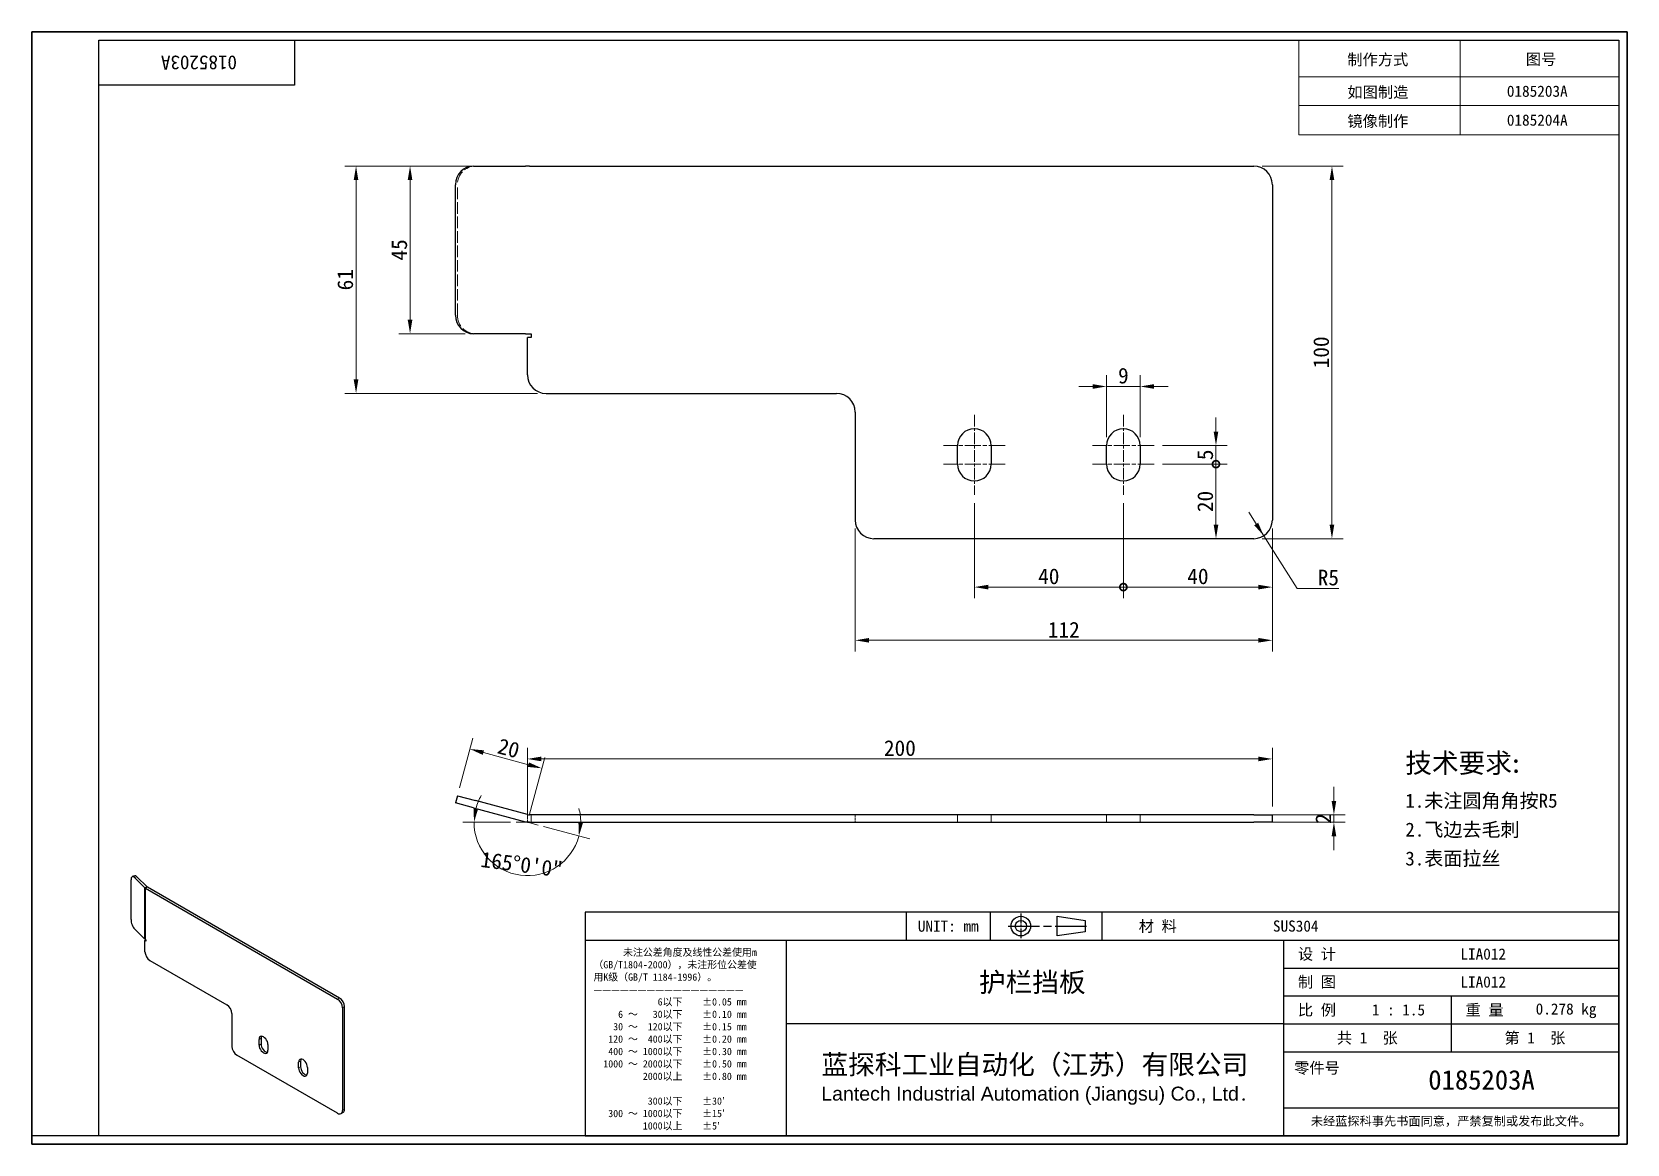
# Model space of a CAD drawing. Header units: millimetres. Extents: x 9 to 437, y 8 to 307.
import ezdxf
from ezdxf.enums import TextEntityAlignment as Align

# ---------------------------------------------------------------- set-up
doc = ezdxf.new("R2010")
doc.units = ezdxf.units.MM
doc.header["$LTSCALE"] = 1.5
doc.linetypes.add('CHAIN', pattern=[0.3543, 0.2362, -0.0295, 0.0591, -0.0295])
doc.linetypes.add('DASHED', pattern=[0.2067, 0.1654, -0.0413])
for name, color, linetype, lineweight in [('1', 7, 'Continuous', 18), ('可见 (ISO)', 7, 'Continuous', 25), ('可见窄的 (ISO)', 7, 'Continuous', 18), ('图框 (ISO)', 7, 'Continuous', 35), ('标题 (ISO)', 7, 'Continuous', 25)]:
    doc.layers.add(name, color=color, linetype=linetype, lineweight=lineweight)
for name, color, linetype, lineweight, true_color in [('中心标记 (ISO)', 1, 'CHAIN', 18, 0xff0000), ('尺寸 (ISO)', 7, 'Continuous', 18, 0x008000), ('符号 (ISO)', 7, 'Continuous', 18, 0x008000), ('隐藏 (ISO)', 5, 'DASHED', 18, 0x0000ff)]:
    doc.layers.add(name, color=color, linetype=linetype, lineweight=lineweight, true_color=true_color)
doc.styles.add('文本样式164', font='SimSun.ttf')
doc.styles.add('文本样式165', font='SimSun.ttf')
doc.styles.add('文本样式74', font='SimSun.ttf')
doc.styles.add('最新国标', font='simfang.ttf')
doc.styles.add('注释文本 (ISO)', font='simfang.ttf')
doc.dimstyles.new('默认 (GB)', dxfattribs={"dimscale": 1.5, "dimtxt": 2.8, "dimasz": 2.5, "dimexe": 2, "dimexo": 1.5, "dimgap": 0.5, "dimtad": 1, "dimtoh": 1, "dimdsep": 46, "dimtxsty": '最新国标', "dimcen": 0.09, "dimdle": 10, "dimclrd": 256, "dimclre": 256, "dimclrt": 256, "dimaunit": 1, "dimadec": 3, "dimazin": 2, "dimtfac": 0.535714, "dimtdec": 3, "dimtmove": 0, "dimatfit": 3, "dimfxl": 0, "dimtolj": 1, "dimlwd": -1, "dimlwe": -1, "dimarcsym": 0})

# ---------------------------------------------------------------- blocks, each defined once
blk = doc.blocks.new('图框 最新国标')
at = {"layer": '图框 (ISO)'}
for p, q in [((6, 7), (6, 204.5)), ((6, 204.5), (291.5, 204.5)), ((291.5, 204.5), (291.5, 5.5)), ((6, 7), (6, 5.5)), ((6, 7), (6, 5.5)), ((291.5, 5.5), (6, 5.5))]:
    blk.add_line(p, q, dxfattribs=at)
at = {"layer": '图框 (ISO)', "color": 7, "linetype": 'Continuous', "lineweight": 25}
for p, q in [((18, 203), (290, 203)), ((18, 7), (18, 203)), ((18, 203), (290, 203)), ((53, 203), (53, 195)), ((290, 203), (290, 7)), ((290, 203), (290, 7)), ((53, 195), (18, 195)), ((290, 7), (6, 7)), ((290, 7), (18, 7))]:
    blk.add_line(p, q, dxfattribs=at)
at = {"layer": '图框 (ISO)', "style": '文本样式74'}
blk.add_attdef('零件代号_001', (42.7, 200.25), '', height=2.5, rotation=180, dxfattribs=at)
blk = doc.blocks.new('标题栏 最新国标')
at = {"layer": '标题 (ISO)'}
for p, q in [((381.98, -183.84), (196.98, -183.84)), ((196.98, -183.84), (196.98, -223.84)), ((254.48, -183.84), (254.48, -188.84)), ((269.48, -183.84), (269.48, -188.84)), ((281.48, -188.09), (281.48, -184.59)), ((281.48, -184.59), (286.48, -185.34)), ((286.48, -185.34), (286.48, -187.34)), ((289.48, -183.84), (289.48, -188.84)), ((381.98, -223.84), (381.98, -183.84)), ((383.48, -183.84), (383.48, -225.34)), ((286.48, -187.34), (281.48, -188.09)), ((196.98, -188.84), (381.98, -188.84)), ((232.98, -188.84), (232.98, -223.84)), ((321.98, -188.84), (321.98, -223.84)), ((321.98, -193.84), (381.98, -193.84)), ((321.98, -198.84), (381.98, -198.84)), ((351.98, -198.84), (351.98, -208.84)), ((321.98, -203.84), (232.98, -203.84)), ((321.98, -203.84), (381.98, -203.84)), ((321.98, -208.84), (381.98, -208.84)), ((321.98, -218.84), (381.98, -218.84)), ((196.98, -223.84), (381.98, -223.84)), ((383.48, -225.34), (196.98, -225.34))]:
    blk.add_line(p, q, dxfattribs=at)
at = {"layer": '标题 (ISO)', "linetype": 'CHAIN', "ltscale": 5.000333}
blk.add_line((274.98, -184.09), (274.98, -188.59), dxfattribs=at)
at = {"layer": '标题 (ISO)', "linetype": 'CHAIN', "ltscale": 15.834605}
blk.add_line((272.73, -186.34), (286.98, -186.34), dxfattribs=at)
at = {"layer": '标题 (ISO)'}
for radius in [1.75, 1]:
    blk.add_circle((274.98, -186.34), radius, dxfattribs=at)
at = {"layer": '1', "style": '文本样式164'}
for s, p in [('UNIT: mm', (261.98, -186.34)), ('材 料', (299.48, -186.34)), ('设 计', (327.98, -191.34)), ('制 图', (327.98, -196.34)), ('比 例', (327.98, -201.34)), ('重 量', (357.98, -201.34)), ('共 1  张', (336.98, -206.34)), ('第 1  张', (366.98, -206.34))]:
    blk.add_text(s, height=2, dxfattribs=at).set_placement(p, align=Align.MIDDLE_CENTER)
at = {"layer": '标题 (ISO)', "style": '注释文本 (ISO)'}
for s, insert, char_height, attachment_point, line_spacing_factor in [('\\fSimSun|b0|i0;{\\H1.3000;      未注公差角度及线性公差使用m\\P}\\fSimSun|b0|i0;{\\H1.3000;（GB/T1804-2000），未注形位公差使\\P}\\fSimSun|b0|i0;{\\H1.3000;用K级（GB/T 1184-1996）。\\P}\\fSimSun|b0|i0;{\\H1.3000;—————————————————\\P}\\fSimSun|b0|i0;{\\H1.3000;             6以下    ±0.05 mm\\P}\\fSimSun|b0|i0;{\\H1.3000;     6 ～   30以下    ±0.10 mm\\P}\\fSimSun|b0|i0;{\\H1.3000;    30 ～  120以下    ±0.15 mm\\P}\\fSimSun|b0|i0;{\\H1.3000;   120 ～  400以下    ±0.20 mm\\P}\\fSimSun|b0|i0;{\\H1.3000;   400 ～ 1000以下    ±0.30 mm\\P}\\fSimSun|b0|i0;{\\H1.3000;  1000 ～ 2000以下    ±0.50 mm\\P}\\fSimSun|b0|i0;{\\H1.3000;          2000以上    ±0.80 mm\\P}\\fSimSun|b0|i0;{\\H1.3000;\\P}\\fSimSun|b0|i0;{\\H1.3000;           300以下    ±30′\\P}\\fSimSun|b0|i0;{\\H1.3000;   300 ～ 1000以下    ±15′\\P}\\fSimSun|b0|i0;{\\H1.3000;          1000以上    ±5′}', (198.48, -206.63), 1.3, 4, 1.023913), ('{\\fMicrosoft YaHei|b0|i0|c134|p34;\\H1.75x;蓝探科工业自动化（江苏）有限公司\\P\\fArial|b0|i0|c0|p34;\\H0.71429x;Lantech Industrial Automation (Jiangsu) Co., Ltd\\fFangSong|b0|i0|c134|p49;.\\H1.15195x; }', (277.48, -213.84), 2, 5, 0.978695)]:
    blk.add_mtext(s, dxfattribs=dict(at, insert=insert, char_height=char_height, attachment_point=attachment_point, line_spacing_factor=line_spacing_factor))
at = {"layer": '标题 (ISO)', "attachment_point": 5, "style": '注释文本 (ISO)'}
for s, insert, char_height in [('\\fFangSong|b0|i0;零件号', (327.98, -211.84), 2), ('\\fSimSun|b0|i0;{\\H1.6000;未经蓝探科事先书面同意，严禁复制或发布此文件。}', (351.98, -221.34), 1.6)]:
    blk.add_mtext(s, dxfattribs=dict(at, insert=insert, char_height=char_height))
at = {"layer": '标题 (ISO)'}
for tag, p, height, style in [('材料_001', (320.09, -187.33), 2, '注释文本 (ISO)'), ('设计人_001', (353.65, -192.33), 2, '注释文本 (ISO)'), ('库存编号_001', (267.48, -198.12), 3.5, '文本样式165'), ('设计人_001', (353.65, -197.33), 2, '注释文本 (ISO)'), ('视图比例_001', (337.8, -202.33), 2, '注释文本 (ISO)'), ('质量\\P3;_001', (367.12, -202.16), 2, '注释文本 (ISO)'), ('零件代号_001', (347.9, -215.59), 3.5, '文本样式165')]:
    blk.add_attdef(tag, p, '', height=height, dxfattribs=dict(at, style=style))
blk = doc.blocks.new('*D5')
at = {"layer": 'Defpoints', "color": 0, "transparency": 16777216}
for p in [(127.53, 270.74), (110.52, 225.74), (127.53, 225.74)]:
    blk.add_point(p, dxfattribs=at)
at = {"layer": '尺寸 (ISO)', "color": 116, "true_color": 0x00803f, "transparency": 16777216}
for p, q in [((125.28, 270.74), (107.52, 270.74)), ((110.52, 266.99), (110.52, 229.49)), ((125.28, 225.74), (107.52, 225.74))]:
    blk.add_line(p, q, dxfattribs=at)
for points in [[(109.89, 266.99), (111.14, 266.99), (110.52, 270.74)], [(109.89, 229.49), (111.14, 229.49), (110.52, 225.74)]]:
    blk.add_solid(points, dxfattribs=at)
at = {"layer": '尺寸 (ISO)', "transparency": 16777216, "insert": (107.64, 248.24), "char_height": 4.2, "attachment_point": 5, "rotation": 90, "style": '最新国标'}
blk.add_mtext('\\A1;45', dxfattribs=at)
blk = doc.blocks.new('*D6')
at = {"layer": 'Defpoints', "color": 0, "transparency": 16777216}
for p in [(142.54, 270.74), (96.02, 209.74), (147.02, 209.74)]:
    blk.add_point(p, dxfattribs=at)
at = {"layer": '尺寸 (ISO)', "color": 116, "true_color": 0x00803f, "transparency": 16777216}
for p, q in [((140.29, 270.74), (93.02, 270.74)), ((96.02, 266.99), (96.02, 213.49)), ((144.77, 209.74), (93.02, 209.74))]:
    blk.add_line(p, q, dxfattribs=at)
for points in [[(95.39, 266.99), (96.64, 266.99), (96.02, 270.74)], [(95.39, 213.49), (96.64, 213.49), (96.02, 209.74)]]:
    blk.add_solid(points, dxfattribs=at)
at = {"layer": '尺寸 (ISO)', "transparency": 16777216, "insert": (93.14, 240.24), "char_height": 4.2, "attachment_point": 5, "rotation": 90, "style": '最新国标'}
blk.add_mtext('\\A1;61', dxfattribs=at)
blk = doc.blocks.new('*D7')
at = {"layer": 'Defpoints', "color": 0, "transparency": 16777216}
for p in [(337.02, 270.74), (337.02, 170.74), (358.02, 170.74)]:
    blk.add_point(p, dxfattribs=at)
at = {"layer": '尺寸 (ISO)', "color": 116, "true_color": 0x00803f, "transparency": 16777216}
for p, q in [((339.27, 270.74), (361.02, 270.74)), ((358.02, 266.99), (358.02, 174.49)), ((339.27, 170.74), (361.02, 170.74))]:
    blk.add_line(p, q, dxfattribs=at)
for points in [[(357.39, 266.99), (358.64, 266.99), (358.02, 270.74)], [(357.39, 174.49), (358.64, 174.49), (358.02, 170.74)]]:
    blk.add_solid(points, dxfattribs=at)
at = {"layer": '尺寸 (ISO)', "transparency": 16777216, "insert": (355.14, 220.74), "char_height": 4.2, "attachment_point": 5, "rotation": 90, "style": '最新国标'}
blk.add_mtext('\\A1;100', dxfattribs=at)
blk = doc.blocks.new('_DotSmall')
at = {"color": 0, "linetype": 'ByBlock', "const_width": 0.5}
blk.add_lwpolyline([(-0.0625, 0, 1), (0.0625, 0, 1)], format="xyb", close=True, dxfattribs=at)
blk = doc.blocks.new('*D8')
at = {"layer": 'Defpoints', "color": 0, "transparency": 16777216}
for p in [(262.02, 182.49), (302.02, 182.49), (302.02, 157.74)]:
    blk.add_point(p, dxfattribs=at)
at = {"layer": '尺寸 (ISO)', "color": 116, "true_color": 0x00803f, "transparency": 16777216}
for p, q in [((262.02, 180.24), (262.02, 154.74)), ((302.02, 180.24), (302.02, 154.74)), ((265.77, 157.74), (302.02, 157.74))]:
    blk.add_line(p, q, dxfattribs=at)
blk.add_solid([(265.77, 158.36), (265.77, 157.11), (262.02, 157.74)], dxfattribs=at)
at = {"layer": '尺寸 (ISO)', "color": 116, "true_color": 0x00803f, "transparency": 16777216, "xscale": 3.75, "yscale": 3.75, "zscale": 3.75}
blk.add_blockref('_DotSmall', (302.02, 157.74), dxfattribs=at)
at = {"layer": '尺寸 (ISO)', "transparency": 16777216, "insert": (282, 160.61), "char_height": 4.2, "attachment_point": 5, "style": '最新国标'}
blk.add_mtext('\\A1;40', dxfattribs=at)
blk = doc.blocks.new('*D10')
at = {"layer": 'Defpoints', "color": 0, "transparency": 16777216}
for p in [(302.02, 182.49), (342.02, 175.74), (342.02, 157.74)]:
    blk.add_point(p, dxfattribs=at)
at = {"layer": '尺寸 (ISO)', "color": 116, "true_color": 0x00803f, "transparency": 16777216}
for p, q in [((302.02, 180.24), (302.02, 154.74)), ((342.02, 173.49), (342.02, 154.74)), ((302.02, 157.74), (338.27, 157.74))]:
    blk.add_line(p, q, dxfattribs=at)
blk.add_solid([(338.27, 158.36), (338.27, 157.11), (342.02, 157.74)], dxfattribs=at)
at = {"layer": '尺寸 (ISO)', "color": 116, "true_color": 0x00803f, "transparency": 16777216, "xscale": 3.75, "yscale": 3.75, "zscale": 3.75, "rotation": 180}
blk.add_blockref('_DotSmall', (302.02, 157.74), dxfattribs=at)
at = {"layer": '尺寸 (ISO)', "transparency": 16777216, "insert": (322.03, 160.61), "char_height": 4.2, "attachment_point": 5, "style": '最新国标'}
blk.add_mtext('\\A1;40', dxfattribs=at)
blk = doc.blocks.new('*D11')
at = {"layer": 'Defpoints', "color": 0, "transparency": 16777216}
for p in [(230.02, 175.74), (342.02, 175.74), (230.02, 143.46)]:
    blk.add_point(p, dxfattribs=at)
at = {"layer": '尺寸 (ISO)', "color": 116, "true_color": 0x00803f, "transparency": 16777216}
for p, q in [((230.02, 173.49), (230.02, 140.46)), ((342.02, 173.49), (342.02, 140.46)), ((338.27, 143.46), (233.77, 143.46))]:
    blk.add_line(p, q, dxfattribs=at)
for points in [[(233.77, 144.09), (233.77, 142.84), (230.02, 143.46)], [(338.27, 144.09), (338.27, 142.84), (342.02, 143.46)]]:
    blk.add_solid(points, dxfattribs=at)
at = {"layer": '尺寸 (ISO)', "transparency": 16777216, "insert": (286.02, 146.31), "char_height": 4.2, "attachment_point": 5, "style": '最新国标'}
blk.add_mtext('\\A1;112', dxfattribs=at)
blk = doc.blocks.new('*D12')
at = {"layer": 'Defpoints', "color": 0, "transparency": 16777216}
for p in [(126.58, 114.29), (123.22, 101.73), (142.02, 94.62)]:
    blk.add_point(p, dxfattribs=at)
at = {"layer": '尺寸 (ISO)', "color": 116, "true_color": 0x00803f, "transparency": 16777216}
for p, q in [((123.8, 103.9), (127.36, 117.19)), ((142.28, 110.08), (130.2, 113.32)), ((142.6, 96.8), (146.68, 112.01))]:
    blk.add_line(p, q, dxfattribs=at)
for points in [[(130.36, 113.92), (130.04, 112.71), (126.58, 114.29)], [(142.44, 110.69), (142.12, 109.48), (145.9, 109.11)]]:
    blk.add_solid(points, dxfattribs=at)
at = {"layer": '尺寸 (ISO)', "transparency": 16777216, "insert": (136.98, 114.48), "char_height": 4.2, "attachment_point": 5, "rotation": 345, "style": '最新国标'}
blk.add_mtext('\\A1;20', dxfattribs=at)
blk = doc.blocks.new('*D13')
at = {"layer": 'Defpoints', "color": 0, "transparency": 16777216}
for p in [(342.02, 111.62), (142.02, 94.62), (342.02, 96.62)]:
    blk.add_point(p, dxfattribs=at)
at = {"layer": '尺寸 (ISO)', "color": 116, "true_color": 0x00803f, "transparency": 16777216}
for p, q in [((142.02, 96.87), (142.02, 114.62)), ((145.77, 111.62), (338.27, 111.62)), ((342.02, 98.87), (342.02, 114.62))]:
    blk.add_line(p, q, dxfattribs=at)
for points in [[(145.77, 112.25), (145.77, 111), (142.02, 111.62)], [(338.27, 112.25), (338.27, 111), (342.02, 111.62)]]:
    blk.add_solid(points, dxfattribs=at)
at = {"layer": '尺寸 (ISO)', "transparency": 16777216, "insert": (242.02, 114.5), "char_height": 4.2, "attachment_point": 5, "style": '最新国标'}
blk.add_mtext('\\A1;200', dxfattribs=at)
blk = doc.blocks.new('*D14')
at = {"layer": 'Defpoints', "color": 0, "transparency": 16777216}
for p in [(337.02, 96.62), (337.02, 94.62), (358.54, 94.62)]:
    blk.add_point(p, dxfattribs=at)
at = {"layer": '尺寸 (ISO)', "color": 116, "true_color": 0x00803f, "transparency": 16777216}
for p, q in [((358.54, 100.37), (358.54, 104.12)), ((339.27, 96.62), (361.54, 96.62)), ((339.27, 94.62), (361.54, 94.62)), ((358.54, 96.62), (358.54, 94.62)), ((358.54, 90.87), (358.54, 87.12))]:
    blk.add_line(p, q, dxfattribs=at)
for points in [[(357.92, 100.37), (359.17, 100.37), (358.54, 96.62)], [(357.92, 90.87), (359.17, 90.87), (358.54, 94.62)]]:
    blk.add_solid(points, dxfattribs=at)
at = {"layer": '尺寸 (ISO)', "transparency": 16777216, "insert": (355.69, 95.62), "char_height": 4.2, "attachment_point": 5, "rotation": 90, "style": '最新国标'}
blk.add_mtext('\\A1;2', dxfattribs=at)
blk = doc.blocks.new('*D15')
at = {"layer": 'Defpoints', "color": 0, "transparency": 16777216}
for p in [(310.27, 195.74), (326.88, 195.74), (310.27, 190.74)]:
    blk.add_point(p, dxfattribs=at)
at = {"layer": '尺寸 (ISO)', "color": 116, "true_color": 0x00803f, "transparency": 16777216}
for p, q in [((326.88, 199.49), (326.88, 203.24)), ((312.52, 195.74), (329.88, 195.74)), ((326.88, 190.74), (326.88, 195.74)), ((312.52, 190.74), (329.88, 190.74)), ((326.88, 190.74), (326.88, 186.99))]:
    blk.add_line(p, q, dxfattribs=at)
blk.add_solid([(326.26, 199.49), (327.51, 199.49), (326.88, 195.74)], dxfattribs=at)
at = {"layer": '尺寸 (ISO)', "color": 116, "true_color": 0x00803f, "transparency": 16777216, "xscale": 3.75, "yscale": 3.75, "zscale": 3.75, "rotation": 90}
blk.add_blockref('_DotSmall', (326.88, 190.74), dxfattribs=at)
at = {"layer": '尺寸 (ISO)', "transparency": 16777216, "insert": (324.01, 193.24), "char_height": 4.2, "attachment_point": 5, "rotation": 90, "style": '最新国标'}
blk.add_mtext('\\A1;5', dxfattribs=at)
blk = doc.blocks.new('*D16')
at = {"layer": 'Defpoints', "color": 0, "transparency": 16777216}
for p in [(310.27, 190.74), (326.88, 190.74), (337.02, 170.74)]:
    blk.add_point(p, dxfattribs=at)
at = {"layer": '尺寸 (ISO)', "color": 116, "true_color": 0x00803f, "transparency": 16777216}
for p, q in [((312.52, 190.74), (329.88, 190.74)), ((326.88, 174.49), (326.88, 190.74))]:
    blk.add_line(p, q, dxfattribs=at)
blk.add_solid([(326.26, 174.49), (327.51, 174.49), (326.88, 170.74)], dxfattribs=at)
at = {"layer": '尺寸 (ISO)', "color": 116, "true_color": 0x00803f, "transparency": 16777216, "xscale": 3.75, "yscale": 3.75, "zscale": 3.75, "rotation": 90}
blk.add_blockref('_DotSmall', (326.88, 190.74), dxfattribs=at)
at = {"layer": '尺寸 (ISO)', "transparency": 16777216, "insert": (324.01, 180.72), "char_height": 4.2, "attachment_point": 5, "rotation": 90, "style": '最新国标'}
blk.add_mtext('\\A1;20', dxfattribs=at)
blk = doc.blocks.new('*D17')
at = {"layer": 'Defpoints', "color": 0, "transparency": 16777216}
for p in [(337.02, 175.74), (339.7, 171.51)]:
    blk.add_point(p, dxfattribs=at)
at = {"layer": '尺寸 (ISO)', "color": 116, "true_color": 0x00803f, "transparency": 16777216}
for p, q in [((337.69, 174.68), (335.68, 177.85)), ((337.02, 175.74), (339.7, 171.51)), ((339.7, 171.51), (341.71, 168.35)), ((348.65, 157.41), (341.71, 168.35)), ((359.83, 157.41), (348.65, 157.41))]:
    blk.add_line(p, q, dxfattribs=at)
blk.add_solid([(338.21, 175.01), (337.16, 174.34), (339.7, 171.51)], dxfattribs=at)
at = {"layer": '尺寸 (ISO)', "transparency": 16777216, "insert": (357.04, 160.28), "char_height": 4.2, "attachment_point": 5, "style": '最新国标'}
blk.add_mtext('\\A1;R5', dxfattribs=at)
blk = doc.blocks.new('表格1')
at = {"layer": '符号 (ISO)'}
for p, q in [((232.72, 203), (290, 203)), ((232.72, 203), (232.72, 196.46)), ((261.65, 203), (261.65, 196.46)), ((290, 203), (290, 196.46)), ((232.72, 196.46), (290, 196.46)), ((232.72, 196.46), (232.72, 186.11)), ((261.65, 196.46), (261.65, 186.11)), ((290, 196.46), (290, 186.11)), ((232.72, 191.34), (290, 191.34)), ((232.72, 186.11), (290, 186.11))]:
    blk.add_line(p, q, dxfattribs=at)
at = {"layer": '符号 (ISO)', "char_height": 2, "attachment_point": 7, "style": '注释文本 (ISO)'}
for s, insert in [('制作方式', (241.43, 198.32)), ('图号', (273.37, 198.38)), ('如图制造', (241.44, 192.5)), ('0185203A', (269.98, 192.86)), ('镜像制作', (241.43, 187.31)), ('0185204A', (269.98, 187.69))]:
    blk.add_mtext(s, dxfattribs=dict(at, insert=insert))
blk = doc.blocks.new('*D19')
at = {"layer": 'Defpoints', "color": 0, "transparency": 16777216}
for p in [(306.52, 211.59), (297.52, 195.74), (306.52, 195.74)]:
    blk.add_point(p, dxfattribs=at)
at = {"layer": '尺寸 (ISO)', "color": 116, "true_color": 0x00803f, "transparency": 16777216}
for p, q in [((297.52, 197.99), (297.52, 214.59)), ((306.52, 197.99), (306.52, 214.59)), ((293.77, 211.59), (290.02, 211.59)), ((297.52, 211.59), (301.27, 211.59)), ((301.27, 211.59), (302.77, 211.59)), ((306.52, 211.59), (302.77, 211.59)), ((310.27, 211.59), (314.02, 211.59))]:
    blk.add_line(p, q, dxfattribs=at)
for points in [[(293.77, 212.21), (293.77, 210.96), (297.52, 211.59)], [(310.27, 212.21), (310.27, 210.96), (306.52, 211.59)]]:
    blk.add_solid(points, dxfattribs=at)
at = {"layer": '尺寸 (ISO)', "transparency": 16777216, "insert": (302.02, 214.46), "char_height": 4.2, "attachment_point": 5, "style": '最新国标'}
blk.add_mtext('\\A1;9', dxfattribs=at)
blk = doc.blocks.new('*D20')
at = {"layer": 'Defpoints', "color": 0, "transparency": 16777216}
for p in [(139.77, 94.62), (142.02, 94.62), (144.19, 94.04), (133.8, 82.89)]:
    blk.add_point(p, dxfattribs=at)
at = {"layer": '尺寸 (ISO)', "color": 116, "true_color": 0x00803f, "transparency": 16777216}
for p, q in [((137.52, 94.62), (124.69, 94.62)), ((146.36, 93.46), (158.75, 90.14))]:
    blk.add_line(p, q, dxfattribs=at)
for start, end in [(149.9137, 164.9568), (180, 345), (0.0432, 15.0863)]:
    blk.add_arc((142.02, 94.62), 14.32, start, end, dxfattribs=at)
for points in [[(128.8, 98.26), (127.56, 98.42), (127.69, 94.62)], [(156.96, 94.55), (155.72, 94.71), (155.85, 90.91)]]:
    blk.add_solid(points, dxfattribs=at)
at = {"layer": '尺寸 (ISO)', "transparency": 16777216, "insert": (140.52, 83.27), "char_height": 4.2, "attachment_point": 5, "rotation": 352.5, "style": '最新国标'}
blk.add_mtext('\\A1;165°0\'0"', dxfattribs=at)

msp = doc.modelspace()

# ---------------------------------------------------------------- linework, layer by layer
at = {"layer": '中心标记 (ISO)', "ltscale": 8.88956}
for p, q in [((262.017, 203.985), (262.017, 191.985)), ((302.017, 203.985), (302.017, 191.985)), ((262.017, 194.485), (262.017, 182.485)), ((302.017, 194.485), (302.017, 182.485))]:
    msp.add_line(p, q, dxfattribs=at)
at = {"layer": '中心标记 (ISO)', "ltscale": 12.223182}
for p, q in [((270.267, 195.735), (253.767, 195.735)), ((310.267, 195.735), (293.767, 195.735)), ((270.267, 190.735), (253.767, 190.735)), ((310.267, 190.735), (293.767, 190.735))]:
    msp.add_line(p, q, dxfattribs=at)
at = {"layer": '可见 (ISO)'}
for p, q in [((127.528, 270.735), (141.508, 270.735)), ((142.544, 270.735), (141.508, 270.735)), ((142.544, 270.735), (337.017, 270.735)), ((122.699, 230.735), (122.699, 265.735)), ((342.017, 265.735), (342.017, 175.735)), ((141.508, 225.735), (127.528, 225.735)), ((141.508, 225.735), (142.544, 225.735)), ((142.017, 214.735), (142.017, 224.735)), ((143.017, 224.735), (142.017, 224.735)), ((142.544, 225.735), (143.017, 225.735)), ((143.017, 225.735), (143.017, 224.735)), ((147.017, 209.735), (225.017, 209.735)), ((230.017, 204.735), (230.017, 175.735)), ((257.517, 190.735), (257.517, 195.735)), ((266.517, 195.735), (266.517, 190.735)), ((297.517, 190.735), (297.517, 195.735)), ((306.517, 195.735), (306.517, 190.735)), ((337.017, 170.735), (235.017, 170.735)), ((123.216, 101.73), (122.699, 99.799)), ((127.528, 98.504), (122.699, 99.799)), ((123.216, 101.73), (128.046, 100.436)), ((127.528, 98.504), (141.508, 94.758)), ((142.026, 96.69), (128.046, 100.436)), ((142.017, 94.622), (142.017, 94.657)), ((142.544, 94.622), (142.017, 94.622)), ((337.017, 96.622), (142.544, 96.622)), ((142.544, 94.622), (337.017, 94.622)), ((337.017, 96.622), (342.017, 96.622)), ((342.017, 94.622), (337.017, 94.622)), ((342.017, 94.622), (342.017, 96.622)), ((35.607, 68.495), (35.607, 79.211)), ((36.601, 80.269), (35.952, 80.053)), ((36.545, 79.805), (39.258, 77.091)), ((39.908, 77.308), (37.194, 80.021)), ((91.595, 47.445), (40.027, 77.218)), ((39.497, 76.912), (91.064, 47.139)), ((39.258, 63.313), (36.545, 66.026)), ((39.357, 62.908), (39.622, 63.061)), ((39.357, 59.846), (39.357, 62.908)), ((39.622, 62.755), (39.357, 62.908)), ((39.497, 63.133), (39.622, 63.061)), ((39.622, 63.061), (39.622, 62.755)), ((40.683, 57.549), (61.366, 45.608)), ((62.692, 43.312), (62.692, 34.432)), ((92.39, 44.843), (92.39, 17.286)), ((92.92, 17.592), (92.92, 45.149)), ((69.984, 34.815), (69.984, 36.346)), ((70.514, 36.652), (70.514, 35.121)), ((72.37, 34.968), (72.37, 33.437)), ((91.064, 16.52), (64.018, 32.136)), ((80.59, 28.691), (80.59, 30.222)), ((81.121, 30.529), (81.121, 28.998)), ((82.977, 28.844), (82.977, 27.314)), ((92.532, 16.734), (92.002, 16.428))]:
    msp.add_line(p, q, dxfattribs=at)
for centre, radius, start, end in [((337.017, 265.735), 5, 0, 90), ((147.017, 214.735), 5, 180, 270), ((225.017, 204.735), 5, 0, 90), ((262.017, 195.735), 4.5, 0, 180), ((302.017, 195.735), 4.5, 0, 180), ((262.017, 190.735), 4.5, 180, 0), ((302.017, 190.735), 4.5, 180, 0), ((235.017, 175.735), 5, 180, 270), ((337.017, 175.735), 5, 270, 0), ((142.544, 98.622), 4, 255, 270), ((142.544, 98.622), 2, 255, 270)]:
    msp.add_arc(centre, radius, start, end, dxfattribs=at)
for centre, major_axis, ratio, start_param, end_param in [((127.528, 265.735), (0, 5), 0.9659258, 0, 1.5707963), ((127.528, 230.735), (0, -5), 0.9659258, 4.712389, 6.2831853), ((36.545, 78.274), (-0.593, 1.779), 0.4082483, 5.5984661, 7.1692624), ((37.194, 78.49), (-0.593, 1.779), 0.4082483, 5.5984661, 6.2831853), ((40.557, 77.524), (1.5, 0), 0.5773503, 3.6651914, 3.9269908), ((40.557, 77.524), (-0.75, 0), 0.5773503, 0.5235988, 0.7853982), ((36.545, 67.557), (-0.593, 1.779), 0.4082483, 0.8860771, 2.4568735), ((40.557, 63.746), (-1.5, 0), 0.5773503, 0.5235988, 0.7853982), ((40.683, 59.08), (-0.937, 1.624), 0.5773503, 0.7853982, 2.3561945), ((91.064, 45.608), (0.937, -1.624), 0.5773503, 0.7853982, 2.3561945), ((91.595, 45.914), (-0.938, 1.624), 0.5773503, 3.9269908, 5.4977871), ((61.366, 44.077), (-0.938, 1.624), 0.5773503, 3.9269908, 5.4977871), ((64.018, 33.667), (-0.937, 1.624), 0.5773503, 0.7853982, 2.3561945), ((71.177, 35.657), (-0.844, 1.461), 0.5773503, 3.9269908, 7.0685835), ((71.177, 34.126), (0.844, -1.461), 0.5773503, 3.9269908, 7.0685835), ((71.707, 35.963), (-0.844, 1.461), 0.5773503, 0.3196873, 0.7853982), ((71.707, 34.432), (0.844, -1.461), 0.5773503, 3.9269908, 5.963498), ((81.784, 29.533), (-0.844, 1.461), 0.5773503, 3.9269908, 7.0685835), ((82.314, 29.84), (-0.844, 1.461), 0.5773503, 0.3196873, 0.7853982), ((81.784, 28.002), (0.844, -1.461), 0.5773503, 3.9269908, 7.0685835), ((82.314, 28.309), (0.844, -1.461), 0.5773503, 3.9269908, 5.963498), ((91.064, 18.051), (0.938, -1.624), 0.5773503, 5.4977871, 7.0685835), ((91.595, 18.358), (0.937, -1.624), 0.5773503, 0, 0.7853982)]:
    msp.add_ellipse(centre, major_axis=major_axis, ratio=ratio, start_param=start_param, end_param=end_param, dxfattribs=at)
at = {"layer": '可见窄的 (ISO)'}
for p, q in [((36.545, 79.805), (37.194, 80.021)), ((39.258, 77.091), (39.908, 77.308)), ((39.258, 63.313), (39.258, 77.091)), ((40.027, 77.218), (39.497, 76.912)), ((39.497, 76.912), (39.497, 63.133)), ((91.595, 47.445), (91.064, 47.139)), ((92.39, 44.843), (92.92, 45.149)), ((69.984, 36.346), (70.514, 36.652)), ((69.984, 34.815), (70.514, 35.121)), ((80.59, 30.222), (81.121, 30.529)), ((80.59, 28.691), (81.121, 28.998)), ((92.92, 17.592), (92.39, 17.286))]:
    msp.add_line(p, q, dxfattribs=at)
at = {"layer": '尺寸 (ISO)'}
for q in [(139.017, 94.622), (139.017, 94.622), (144.915, 93.846), (144.915, 93.846)]:
    msp.add_line((142.017, 94.622), q, dxfattribs=at)
at = {"layer": '隐藏 (ISO)', "ltscale": 12.54278}
msp.add_line((123.216, 230.735), (123.216, 265.735), dxfattribs=at)
at = {"layer": '隐藏 (ISO)', "ltscale": 0.668588}
msp.add_line((142.017, 96.622), (142.544, 96.622), dxfattribs=at)
at = {"layer": '隐藏 (ISO)', "ltscale": 2.495286}
msp.add_line((142.017, 94.657), (142.017, 96.622), dxfattribs=at)
at = {"layer": '隐藏 (ISO)', "ltscale": 2.539495}
for p, q in [((143.017, 94.622), (143.017, 96.622)), ((230.017, 96.622), (230.017, 94.622)), ((257.517, 94.622), (257.517, 96.622)), ((266.517, 94.622), (266.517, 96.622)), ((297.517, 94.622), (297.517, 96.622)), ((306.517, 94.622), (306.517, 96.622))]:
    msp.add_line(p, q, dxfattribs=at)
at = {"layer": '隐藏 (ISO)', "ltscale": 12.665669}
for centre, major_axis, start_param, end_param in [((128.046, 265.735), (0, 5), 0, 1.5707963), ((128.046, 230.735), (0, -5), 4.712389, 6.2831853)]:
    msp.add_ellipse(centre, major_axis=major_axis, ratio=0.9659258, start_param=start_param, end_param=end_param, dxfattribs=at)

# ---------------------------------------------------------------- block references
at = {"xscale": 1.5, "yscale": 1.5, "zscale": 1.5}
msp.add_blockref('图框 最新国标', (0, 0), dxfattribs=at).add_auto_attribs({'零件代号_001': '0185203A'})
msp.add_blockref('表格1', (0, 0), dxfattribs=at)
ref = msp.add_blockref('标题栏 最新国标', (-137.974, 346.266), dxfattribs=dict(xscale=1.5, yscale=1.5, zscale=1.5))
ref.add_attrib('零件代号_001', '0185203A', (383.881, 22.875), dxfattribs={"layer": '标题 (ISO)', "height": 5.25, "style": '文本样式165'})
ref.add_attrib('库存编号_001', '护栏挡板', (263.248, 49.081), dxfattribs={"layer": '标题 (ISO)', "height": 5.25, "style": '文本样式165'})
ref.add_attrib('质量\\P3;_001', '0.278 kg', (412.706, 43.024), dxfattribs={"layer": '标题 (ISO)', "height": 3, "style": '注释文本 (ISO)'})
ref.add_attrib('视图比例_001', '1 : 1.5', (368.726, 42.776), dxfattribs={"layer": '标题 (ISO)', "height": 3, "style": '注释文本 (ISO)'})
ref.add_attrib('设计人_001', 'LIA012', (392.503, 57.767), dxfattribs={"layer": '标题 (ISO)', "height": 3, "style": '注释文本 (ISO)'})
ref.add_attrib('设计人_001', 'LIA012', (392.503, 50.267), dxfattribs={"layer": '标题 (ISO)', "height": 3, "style": '注释文本 (ISO)'})
ref.add_attrib('材料_001', 'SUS304', (342.167, 65.267), dxfattribs={"layer": '标题 (ISO)', "height": 3, "style": '注释文本 (ISO)'})

# ---------------------------------------------------------------- texts
at = {"layer": '符号 (ISO)', "insert": (377.7, 97.883), "char_height": 3, "width": 44.91228, "attachment_point": 4, "line_spacing_factor": 1.240703, "style": '注释文本 (ISO)'}
msp.add_mtext('{\\H1.75x;技术要求\\fCalibri|b0|i0|c0|p34;:\\fFangSong|b0|i0|c134|p49;\\P\\H0.71429x;1.未注圆角角按R5\\P2.飞边去毛刺\\P3.表面拉丝}', dxfattribs=at)

# ---------------------------------------------------------------- dimensions: what is measured, and where the dimension line sits
at = {"layer": '尺寸 (ISO)', "color": 116, "true_color": 0x00803f}
for base, p1, p2, angle, override, picture, middle in [((96.017, 209.735), (142.544, 270.735), (147.017, 209.735), 270, {"dimgap": 0.5, "dimtoh": 0, "dimdec": 2, "dimtol": 0, "dimlim": 0, "dimtp": 0, "dimtm": 0, "dimtdec": 3, "dimtofl": 0, "dimatfit": 1}, '*D6', (96.017, 240.235)), ((110.518, 225.735), (127.528, 270.735), (127.528, 225.735), 90, {"dimgap": 0.5, "dimtoh": 0, "dimdec": 2, "dimtol": 0, "dimlim": 0, "dimtp": 0, "dimtm": 0, "dimtdec": 3, "dimtofl": 0, "dimatfit": 1}, '*D5', (110.518, 248.235)), ((358.017, 170.735), (337.017, 270.735), (337.017, 170.735), 270, {"dimgap": 0.5, "dimtoh": 0, "dimdec": 2, "dimtol": 0, "dimlim": 0, "dimtp": 0, "dimtm": 0, "dimtdec": 3, "dimtofl": 0, "dimatfit": 1}, '*D7', (358.017, 220.735)), ((306.517, 211.586), (297.517, 195.735), (306.517, 195.735), 180, {"dimgap": 0.5, "dimtoh": 0, "dimdec": 2, "dimtol": 0, "dimlim": 0, "dimtp": 0, "dimtm": 0, "dimtdec": 3, "dimtofl": 0}, '*D19', (302.017, 211.586)), ((326.885, 195.735), (310.267, 190.735), (310.267, 195.735), 90, {"dimgap": 0.5, "dimtoh": 0, "dimdec": 2, "dimblk1": 'DotSmall', "dimsah": 1, "dimdle": 0, "dimtol": 0, "dimlim": 0, "dimtp": 0, "dimtm": 0, "dimtdec": 3, "dimtofl": 1, "dimatfit": 1}, '*D15', (326.885, 193.235)), ((326.885, 190.735), (337.017, 170.735), (310.267, 190.735), 90, {"dimgap": 0.5, "dimtoh": 0, "dimdec": 2, "dimblk2": 'DotSmall', "dimsah": 1, "dimdle": 0, "dimse1": 1, "dimtol": 0, "dimlim": 0, "dimtp": 0, "dimtm": 0, "dimtdec": 3, "dimtofl": 0, "dimatfit": 1}, '*D16', (326.885, 180.72)), ((302.017, 157.735), (262.017, 182.485), (302.017, 182.485), 180, {"dimgap": 0.5, "dimtoh": 0, "dimdec": 2, "dimblk2": 'DotSmall', "dimsah": 1, "dimdle": 0, "dimtol": 0, "dimlim": 0, "dimtp": 0, "dimtm": 0, "dimtdec": 3, "dimtofl": 0, "dimatfit": 1}, '*D8', (282.002, 157.735)), ((342.017, 157.735), (302.017, 182.485), (342.017, 175.735), 180, {"dimgap": 0.5, "dimtoh": 0, "dimdec": 2, "dimblk1": 'DotSmall', "dimsah": 1, "dimdle": 0, "dimtol": 0, "dimlim": 0, "dimtp": 0, "dimtm": 0, "dimtdec": 3, "dimtofl": 0, "dimatfit": 1}, '*D10', (322.032, 157.735)), ((230.017, 143.461), (342.017, 175.735), (230.017, 175.735), 180, {"dimgap": 0.5, "dimtoh": 0, "dimdec": 2, "dimtol": 0, "dimlim": 0, "dimtp": 0, "dimtm": 0, "dimtdec": 3, "dimtofl": 0, "dimatfit": 1}, '*D11', (286.017, 143.461)), ((126.581, 114.287), (142.017, 94.622), (123.216, 101.73), 165, {"dimgap": 0.5, "dimtoh": 0, "dimdec": 2, "dimtol": 0, "dimlim": 0, "dimtp": 0, "dimtm": 0, "dimtdec": 3, "dimtofl": 0, "dimatfit": 1}, '*D12', (136.24, 111.699)), ((358.542, 94.622), (337.017, 96.622), (337.017, 94.622), 90, {"dimgap": 0.5, "dimtoh": 0, "dimdec": 2, "dimtol": 0, "dimlim": 0, "dimtp": 0, "dimtm": 0, "dimtdec": 3, "dimtofl": 1, "dimatfit": 1}, '*D14', (358.542, 95.622))]:
    dim = msp.add_linear_dim(base=base, p1=p1, p2=p2, angle=angle, dimstyle='默认 (GB)', override=override, dxfattribs=at)
    dim.commit()
    dim.dimension.update_dxf_attribs({"geometry": picture, "text_midpoint": middle, "dimtype": 160})
dim = msp.add_radius_dim(center=(337.017, 175.735), mpoint=(339.696, 171.514), dimstyle='默认 (GB)', override={"dimgap": 0.5, "dimtih": 1, "dimdec": 2, "dimlfac": 1, "dimcen": 0, "dimtol": 0, "dimlim": 0, "dimtp": 0, "dimtm": 0, "dimtdec": 3}, dxfattribs=at)
dim.commit()
dim.dimension.update_dxf_attribs({"geometry": '*D17', "text_midpoint": (357.043, 157.407), "dimtype": 164})
dim = msp.add_linear_dim(base=(342.017, 111.622), p1=(142.017, 94.622), p2=(342.017, 96.622), dimstyle='默认 (GB)', override={"dimgap": 0.5, "dimtoh": 0, "dimdec": 2, "dimtol": 0, "dimlim": 0, "dimtp": 0, "dimtm": 0, "dimtdec": 3, "dimtofl": 0, "dimatfit": 1}, dxfattribs=at)
dim.commit()
dim.dimension.update_dxf_attribs({"geometry": '*D13', "text_midpoint": (242.017, 111.622), "dimtype": 160})
dim = msp.add_angular_dim_3p(base=(133.80125, 82.88864), center=(142.01713, 94.62213), p1=(139.76713, 94.62213), p2=(144.19046, 94.03978), dimstyle='默认 (GB)', override={"dimgap": 0.5, "dimtoh": 0, "dimtol": 0, "dimlim": 0, "dimtp": 0, "dimtm": 0, "dimtdec": 2}, dxfattribs=at)
dim.commit()
dim.dimension.update_dxf_attribs({"geometry": '*D20', "text_midpoint": (140.14748, 80.42072), "dimtype": 165})

doc.saveas('drawing.dxf')
